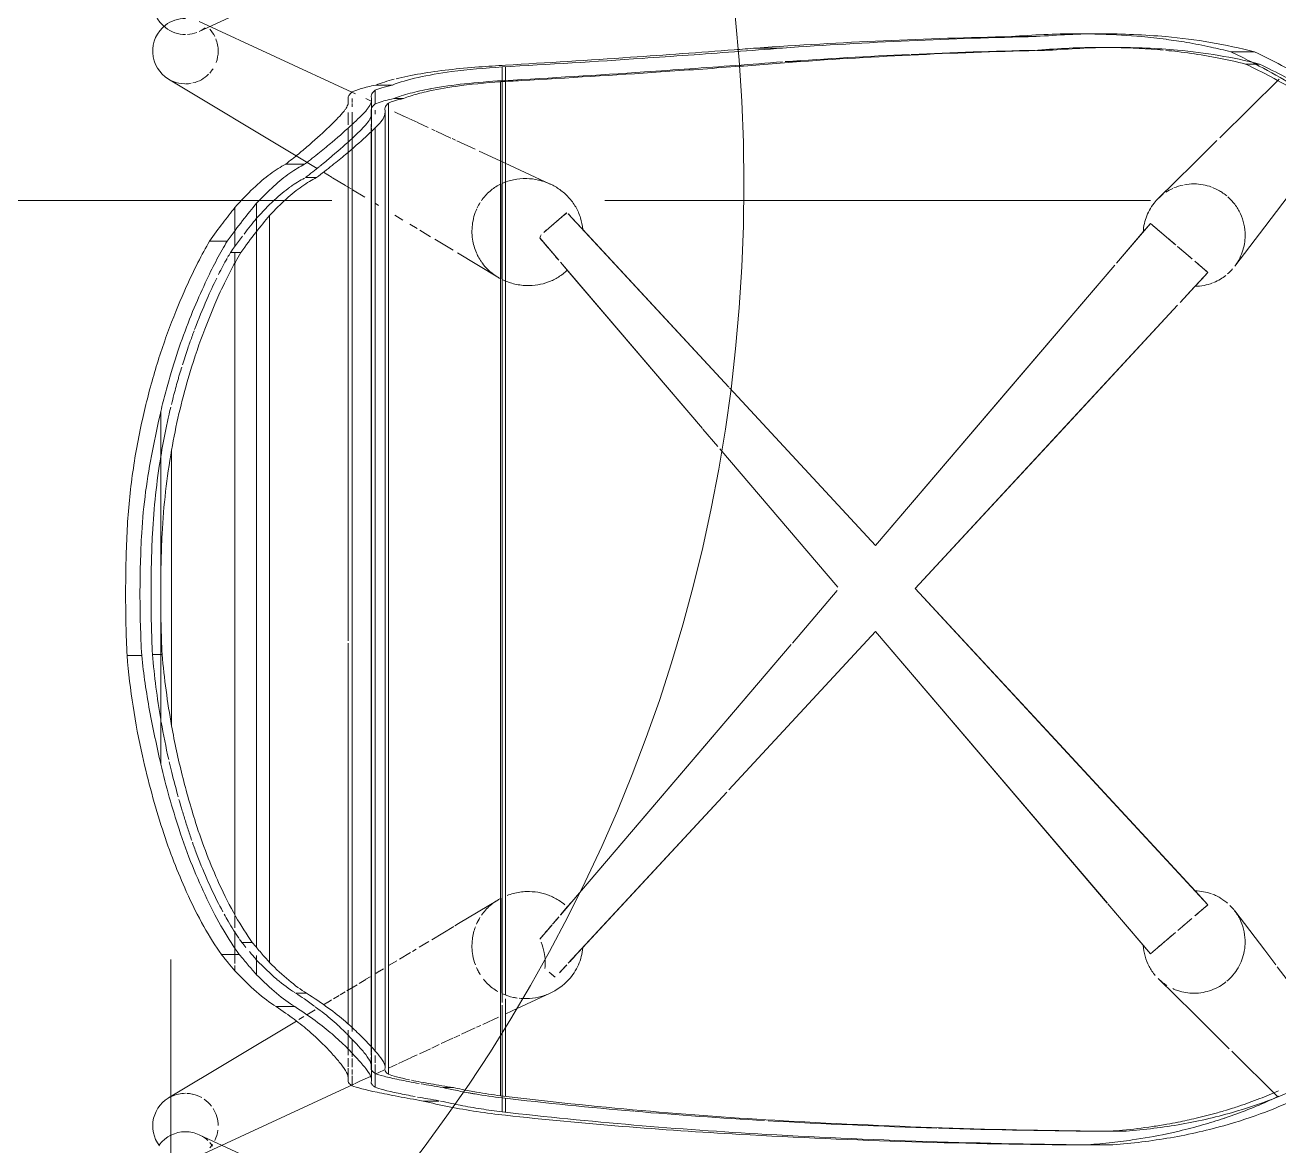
# Model space of a CAD drawing. Header units: millimetres. Extents: x 81566 to 292854, y -8553 to 29000.
# Drawn here: x 105756.5 to 106216.1, y 17035.5 to 17446.3 of the extents above; entities that cross this region are included whole.
import ezdxf

# ---------------------------------------------------------------- set-up
doc = ezdxf.new("R2010")
doc.units = ezdxf.units.MM
doc.linetypes.add('ADSK_Штрих_ш2 п1', pattern=[300, 200, -100])
doc.linetypes.add('Осевая', pattern=[3175, 635, -476.25, 1587.5, -476.25])
doc.layers.add('A-DETL-1', color=7, linetype='ADSK_Штрих_ш2 п1', lineweight=9)
doc.layers.add('Оси-2', color=7, linetype='Осевая', lineweight=9)
doc.layers.add('I-FURN-1', color=9, linetype='Continuous', lineweight=9, true_color=0x808080)

# ---------------------------------------------------------------- blocks, each defined once
blk = doc.blocks.new('Chair_IconsOfDenmark_NamNam_WoodChair - 1_187-V134-План расстановки мебели и оборудования 2 этажа в осях 23-33')
at = {"layer": 'I-FURN-1'}
blk.add_line((31.75, 192.92), (5.47, 249.64), dxfattribs=at)
for start, end in [(31.0253, 142.3186), (142.3186, 180), (183.3388, 200.1983), (208.8184, 216.9169)]:
    blk.add_arc((16.35, 254.69), 12, start, end, dxfattribs=at)
blk = doc.blocks.new('Chair_IconsOfDenmark_NamNam_WoodChair - 1_187-V135-План расстановки мебели и оборудования 2 этажа в осях 23-33')
at = {"layer": 'I-FURN-1'}
for p, q in [((188.81, 270.72), (188.81, 276.1)), ((189.26, 266.79), (189.26, 263.25)), ((165.38, 263.74), (149.05, 263.74)), ((261.79, 263.74), (165.38, 263.74)), ((261.79, 263.74), (165.38, 263.74)), ((278.31, 263.74), (261.79, 263.74)), ((26.64, 260.87), (54.83, 214)), ((264.14, 259.78), (163.1, 259.78)), ((371.99, 214.14), (400.09, 260.87)), ((31.75, 192.92), (5.47, 249.64)), ((421.27, 249.64), (395.33, 193.66)), ((340.75, 239.38), (340.75, 245.82)), ((79.27, 234.97), (79.27, 241.51)), ((75.16, 236.61), (73.3, 236.61)), ((87.82, 236.61), (75.9, 236.61)), ((93.38, 236.61), (89.01, 236.61)), ((336.59, 236.61), (93.87, 236.61)), ((336.59, 238.17), (336.59, 234.38)), ((353.01, 236.61), (338.72, 236.61)), ((83.69, 234.02), (83.69, 230.18)), ((77.21, 228.61), (71.82, 228.61)), ((78.88, 228.61), (77.21, 228.61)), ((78.88, 228.61), (77.21, 228.61)), ((349.14, 228.61), (81.81, 228.61)), ((349.14, 228.61), (81.81, 228.61)), ((354.59, 228.61), (349.14, 228.61)), ((60.16, 214.64), (60.16, 221.48)), ((350.06, 223.91), (76.35, 223.91)), ((368.9, 211.03), (368.9, 217.96)), ((55.38, 213.09), (56.48, 211.26)), ((65.06, 214.31), (65.06, 210.29)), ((367.37, 206.47), (371.99, 214.14)), ((57.11, 210.2), (58.94, 207.17)), ((363.99, 206.68), (363.99, 210.74)), ((60.8, 204.07), (61.76, 202.48)), ((61.78, 202.44), (62.57, 201.12)), ((364.05, 200.95), (365.97, 204.14)), ((62.96, 200.48), (64.25, 198.33)), ((64.47, 197.96), (65.53, 196.21)), ((361.1, 196.04), (363.98, 200.83)), ((32.96, 193.59), (31.12, 193.59)), ((35.34, 195.1), (32.83, 195.1)), ((34.78, 193.59), (32.96, 193.59)), ((37.05, 193.59), (35.22, 193.59)), ((37.58, 195.1), (35.34, 195.1)), ((41.13, 193.59), (37.96, 193.59)), ((41.21, 195.1), (38.1, 195.1)), ((48.1, 193.59), (41.72, 193.59)), ((50.14, 195.1), (42.28, 195.1)), ((51.56, 195.1), (50.14, 195.1)), ((52.37, 193.59), (51.02, 193.59)), ((378.4, 193.59), (52.45, 193.59)), ((193.38, 195.1), (53.8, 195.1)), ((65.91, 195.58), (68.17, 191.81)), ((377.09, 195.1), (194.16, 195.1)), ((356.8, 188.9), (359.56, 193.48)), ((359.84, 193.94), (360.99, 195.86)), ((382.16, 195.1), (377.09, 195.1)), ((388.01, 193.59), (378.4, 193.59)), ((387.89, 195.1), (383.31, 195.1)), ((391.21, 193.59), (389.93, 193.59)), ((393.12, 195.1), (390.75, 195.1)), ((392.97, 193.59), (391.58, 193.59)), ((395.33, 193.66), (394.72, 192.36)), ((32.76, 190.73), (31.86, 192.68)), ((34.57, 186.84), (32.76, 190.73)), ((68.65, 191.02), (70.09, 188.62)), ((70.14, 188.54), (71.08, 186.98)), ((393, 188.63), (392.08, 186.65)), ((37.4, 185.19), (30.6, 185.19)), ((33.1, 186.5), (43.37, 186.5)), ((36.81, 182), (35.34, 185.16)), ((35.63, 185.19), (37.4, 185.19)), ((39.68, 186.6), (37.29, 186.6)), ((37.4, 185.19), (38.9, 185.19)), ((38.9, 185.19), (37.4, 185.19)), ((39.57, 185.19), (42.24, 185.19)), ((42.24, 185.19), (39.57, 185.19)), ((41.58, 186.6), (39.68, 186.6)), ((383.55, 186.6), (42.36, 186.6)), ((43.5, 186.5), (382.24, 186.5)), ((43.86, 185.19), (382.27, 185.19)), ((382.27, 185.19), (43.86, 185.19)), ((72.32, 184.91), (73.09, 183.64)), ((353.81, 183.92), (354.58, 185.19)), ((382.6, 186.5), (392.79, 186.5)), ((386.52, 186.6), (384.89, 186.6)), ((388.82, 186.6), (386.52, 186.6)), ((387.24, 185.19), (388.67, 185.19)), ((388.67, 185.19), (387.24, 185.19)), ((396.02, 185.19), (390.99, 185.19)), ((397.95, 178.82), (397.95, 184.92)), ((391.35, 180.26), (35.32, 180.26)), ((39.08, 177.09), (37.62, 180.24)), ((37.77, 181.5), (388.18, 181.5)), ((73.12, 183.59), (74.03, 182.07)), ((75.27, 180.01), (76.96, 177.2)), ((41.5, 171.87), (39.31, 176.59)), ((77.57, 176.2), (79.98, 172.19)), ((348.46, 175.01), (350.23, 177.97)), ((386.53, 174.67), (385.77, 173.03)), ((388.11, 178.08), (386.57, 174.76)), ((393.02, 178.32), (393.02, 174.72)), ((42.47, 169.77), (41.55, 171.75)), ((80.39, 171.51), (81.23, 170.11)), ((345.33, 169.82), (346.9, 172.43)), ((385.65, 172.76), (384.17, 169.57)), ((25.53, 161.79), (25.53, 167.51)), ((44.71, 164.94), (42.88, 168.88)), ((81.87, 169.04), (84.03, 165.45)), ((342.35, 164.86), (344.75, 168.85)), ((384.07, 169.37), (382.4, 165.76)), ((46.21, 161.7), (44.96, 164.4)), ((48.51, 156.74), (46.56, 160.95)), ((84.66, 164.4), (89.54, 156.28)), ((337.37, 156.58), (341.41, 163.3)), ((381.02, 162.77), (378.52, 157.38)), ((381.77, 164.4), (381.18, 163.12)), ((30.44, 160.25), (30.44, 156.41)), ((49.7, 154.18), (48.68, 156.37)), ((378.31, 156.92), (377.72, 155.66)), ((52.33, 148.49), (49.99, 153.55)), ((89.76, 155.92), (90.56, 154.59)), ((90.56, 154.59), (99.21, 140.2)), ((327.52, 140.2), (336.42, 155)), ((377.51, 155.21), (374.38, 148.46)), ((53.26, 146.49), (52.57, 147.98)), ((56.3, 139.92), (53.61, 145.73)), ((373.72, 147.02), (370.14, 139.3)), ((27.39, 138.6), (21.57, 138.6)), ((51.9, 138.6), (27.39, 138.6)), ((51.9, 138.6), (27.39, 138.6)), ((50.66, 139.28), (27.46, 139.28)), ((399.13, 139.28), (50.66, 139.28)), ((60.68, 138.6), (51.9, 138.6)), ((60.68, 138.6), (51.9, 138.6)), ((399.17, 138.6), (61.62, 138.6)), ((399.17, 138.6), (61.62, 138.6)), ((65.06, 139.11), (99.83, 139.11)), ((326.9, 139.11), (361.67, 139.11)), ((370.01, 139.01), (369.31, 137.49)), ((404.56, 138.6), (399.17, 138.6)), ((399.54, 138.6), (399.58, 137.79)), ((26.55, 137.42), (21.45, 137.42)), ((54.06, 137.42), (27.27, 137.42)), ((62.96, 137.42), (54.06, 137.42)), ((58.61, 134.94), (57.42, 137.52)), ((65.08, 120.97), (58.61, 134.94)), ((362.23, 137.42), (64.5, 137.42)), ((369.31, 137.49), (361.65, 120.97)), ((399.24, 137.42), (362.23, 137.42)), ((404.63, 137.42), (399.24, 137.42)), ((84.8, 124.86), (90.13, 120.31)), ((333.75, 117.88), (341.94, 124.86)), ((70.9, 119.13), (72.78, 121.34)), ((90.31, 120.16), (92.98, 117.88)), ((343.94, 123.33), (351.06, 114.98)), ((75.41, 114.95), (72.57, 117.58)), ((93.69, 117.28), (98.56, 113.12)), ((271.99, 65.2), (333.04, 117.28)), ((138.74, 56.32), (76.04, 114.37)), ((96.65, 114.75), (98.56, 113.13)), ((98.56, 113.12), (192.9, 32.66)), ((271.99, 65.2), (330.08, 114.75)), ((350.69, 114.37), (287.14, 55.53)), ((138.73, 56.32), (81.75, 109.08)), ((344.98, 109.08), (287.14, 55.53)), ((265.42, 59.6), (271.83, 65.07)), ((265.43, 59.61), (271.83, 65.07)), ((197.64, 1.78), (139.59, 55.53)), ((197.64, 1.78), (139.59, 55.53)), ((213.87, 15.63), (264.55, 58.86)), ((213.87, 15.63), (264.56, 58.86)), ((286.94, 55.34), (229.1, 1.78)), ((286.94, 55.34), (229.1, 1.78)), ((411.49, 35.83), (411.49, 45.54)), ((193.36, 32.26), (212.68, 15.79)), ((193.38, 32.24), (212.68, 15.79)), ((406.53, 34.89), (406.53, 29.21)), ((98.01, -83.19), (197.64, 1.78)), ((229.1, 1.78), (331.96, -85.96)), ((213.37, -12.78), (97.48, -120.08)), ((317.23, -108.95), (213.37, -12.78)), ((415.68, -57.14), (415.68, -48.01)), ((410.69, -57.74), (410.69, -63.09)), ((416.72, -81.07), (416.72, -72.07)), ((9.43, -83.83), (9.43, -74.85)), ((411.72, -86.33), (411.72, -81.07)), ((14.43, -83.49), (14.43, -88.75)), ((79.49, -98.99), (97.83, -83.35)), ((82.6, -96.34), (97.84, -83.34)), ((332.63, -86.53), (344.14, -96.34)), ((332.64, -86.53), (347.24, -98.99)), ((82.6, -96.34), (79.49, -98.99)), ((344.14, -96.34), (347.24, -98.99)), ((84.6, -104.98), (79.49, -98.99)), ((347.24, -98.99), (339.38, -108.2)), ((57.68, -114.71), (70.38, -101.85)), ((87.35, -108.2), (84.72, -105.12)), ((356.35, -101.85), (369.06, -114.72)), ((92.44, -114.16), (88.08, -109.06)), ((323.81, -115.04), (318.21, -109.85)), ((324.16, -115.36), (318.21, -109.85)), ((338.75, -108.94), (335.48, -112.77)), ((44.66, -127.88), (57.68, -114.71)), ((335.45, -112.81), (334.29, -114.16)), ((369.06, -114.72), (377.59, -123.35)), ((97.48, -120.08), (93.38, -115.27)), ((96.97, -119.48), (97.23, -119.79)), ((97.48, -120.08), (100.03, -117.72)), ((100.03, -117.72), (102.58, -115.36)), ((329.25, -120.08), (324.16, -115.36)), ((333.35, -115.27), (329.25, -120.08)), ((329.76, -119.48), (329.25, -120.08)), ((97.23, -119.79), (97.48, -120.08)), ((378.63, -124.4), (400.15, -146.18)), ((410.11, -137.17), (410.11, -128.47)), ((27.16, -145.6), (43.76, -128.8)), ((80.77, -140.87), (95.23, -129.88)), ((345.97, -140.87), (331.5, -129.88)), ((405.64, -133.81), (405.64, -138.92)), ((75.48, -144.89), (80.77, -140.87)), ((366.85, -156.75), (345.97, -140.87)), ((49.25, -164.83), (74.76, -145.44))]:
    blk.add_line(p, q, dxfattribs=at)
at = {"layer": 'I-FURN-1', "flags": 128}
for points in [[(98.56, 113.13), (154.9, 65.07), (192.88, 32.68)], [(98.02, -83.18), (140.17, -47.23), (197.64, 1.78)], [(229.1, 1.78), (286.56, -47.23), (331.95, -85.95)], [(213.37, -12.78), (158.02, -64.03), (102.58, -115.36)], [(317.23, -108.95), (268.71, -64.03), (213.37, -12.78)], [(329.25, -120.08), (326.7, -117.72), (324.16, -115.36)]]:
    blk.add_lwpolyline(points, dxfattribs=at)
at = {"layer": 'I-FURN-1'}
for centre, radius, start, end in [((16.35, 254.69), 12, 25.0917, 127.3539), ((410.38, 254.69), 12, 37.6814, 148.9747), ((410.38, 254.69), 12, 0, 37.6814), ((16.35, 254.69), 12, 0, 25.0917), ((410.38, 254.69), 12, 157.4126, 179.0711), ((16.35, 254.69), 12, 347.8882, 357.8557), ((410.38, 254.69), 12, 180, 190.2406), ((16.35, 254.69), 12, 330.2063, 347.3289), ((410.38, 254.69), 12, 193.2652, 225), ((16.35, 254.69), 12, 228.0907, 235.718), ((16.35, 254.69), 12, 244.0927, 262.9377), ((16.35, 254.69), 12, 270.6963, 302.3007), ((16.35, 254.69), 12, 307.2529, 325.2136), ((410.38, 254.69), 12, 227.7598, 237.3895), ((410.38, 254.69), 12, 270, 292.2819), ((410.38, 254.69), 12, 296.2635, 311.9093), ((410.38, 254.69), 12, 249.8446, 269.42), ((76.28, 141.71), 18.88, 281.2945, 293.1587), ((350.45, 141.71), 18.88, 243.181, 247.0118), ((76.28, 141.71), 18.88, 263.5474, 281.2945)]:
    blk.add_arc(centre, radius, start, end, dxfattribs=at)
for points in [[(170.21, 273.9), (176.33, 274.85), (182.53, 275.59), (188.81, 276.1)], [(188.81, 276.1), (196.32, 276.44), (211.32, 276.79), (226.32, 276.44), (233.81, 276.1)], [(233.81, 276.1), (240.92, 275.77), (254.94, 274.46), (268.57, 271.96), (275.29, 270.48)], [(152.06, 270.48), (158.03, 271.8), (164.08, 272.96), (170.21, 273.9)], [(233.81, 270.72), (226.32, 271.14), (211.32, 271.57), (196.32, 271.14), (188.81, 270.72)], [(125.2, 263.16), (129.49, 264.53), (138.25, 267.16), (147.4, 269.44), (152.06, 270.48)], [(188.81, 270.72), (181.99, 270.04), (168.54, 268.05), (155.48, 265.17), (149.05, 263.74)], [(165.38, 263.74), (169.3, 264.38), (177.21, 265.57), (185.23, 266.45), (189.26, 266.79)], [(189.26, 266.79), (196.63, 267.14), (211.37, 267.5), (226.11, 267.13), (233.49, 266.78)], [(233.49, 266.78), (238.27, 266.56), (247.78, 265.78), (257.14, 264.47), (261.79, 263.74)], [(278.31, 263.74), (273.54, 264.81), (263.88, 266.93), (248.96, 269.45), (238.89, 270.43), (233.81, 270.72)], [(275.29, 270.48), (278.25, 269.82), (284.08, 268.42), (289.76, 266.85), (292.56, 266.03)], [(102.38, 254.4), (105.82, 255.93), (113.08, 258.98), (121.04, 261.83), (125.2, 263.16)], [(149.05, 263.74), (144.92, 262.77), (136.82, 260.67), (129.02, 258.29), (125.2, 257.04)], [(150.77, 260.84), (155.22, 261.85), (159.76, 262.76), (164.37, 263.57)], [(189.26, 263.25), (184.83, 262.88), (176.04, 261.9), (167.39, 260.52), (163.1, 259.78)], [(233.49, 263.25), (226.11, 263.59), (211.37, 263.95), (196.63, 263.6), (189.26, 263.25)], [(264.14, 259.78), (259.11, 260.63), (248.98, 262.13), (238.68, 263), (233.49, 263.25)], [(261.79, 263.74), (265.15, 263.19), (268.46, 262.57), (271.73, 261.89)], [(292.56, 259.95), (290.24, 260.63), (285.54, 261.96), (280.74, 263.17), (278.31, 263.74)], [(292.56, 266.03), (298.36, 264.33), (309.4, 260.59), (319.28, 256.47), (323.94, 254.4)], [(163.1, 259.78), (156.88, 258.67), (144.76, 256.03), (133.25, 252.73), (127.65, 250.96)], [(290.35, 253.71), (286.15, 254.92), (277.57, 257.16), (268.67, 258.99), (264.14, 259.78)], [(280.89, 259.82), (282.09, 259.52), (283.28, 259.22), (284.47, 258.91)], [(284.47, 258.91), (286.45, 258.39), (288.41, 257.85), (290.35, 257.3)], [(326.66, 246.84), (323.36, 248.4), (316.43, 251.51), (304.97, 256), (296.8, 258.69), (292.56, 259.95)], [(79.27, 241.51), (82.28, 243.64), (89.14, 247.99), (97.68, 252.3), (102.38, 254.4)], [(125.2, 257.04), (120.48, 255.51), (111.5, 252.21), (103.46, 248.64), (99.67, 246.84)], [(121.02, 252.37), (121.75, 252.63), (122.5, 252.88), (123.25, 253.14)], [(123.25, 253.14), (124.69, 253.63), (126.16, 254.11), (127.65, 254.57)], [(127.65, 254.57), (129.06, 255.01), (130.47, 255.44), (131.89, 255.87)], [(131.89, 255.87), (133.28, 256.28), (134.69, 256.69), (136.1, 257.09)], [(290.35, 257.3), (290.9, 257.14), (291.45, 256.98), (292, 256.82)], [(306.54, 248.36), (301.43, 250.27), (296.03, 252.07), (290.35, 253.71)], [(292, 256.82), (292.85, 256.57), (293.7, 256.32), (294.53, 256.06)], [(295.33, 255.81), (297.39, 255.17), (299.41, 254.51), (301.39, 253.83)], [(301.39, 253.83), (302.82, 253.34), (304.22, 252.85), (305.6, 252.34)], [(323.94, 254.4), (327.08, 253), (333.02, 250.15), (338.29, 247.26), (340.75, 245.82)], [(127.65, 250.96), (123.57, 249.67), (115.76, 246.91), (108.66, 243.92), (105.29, 242.4)], [(119.19, 251.71), (119.59, 251.86), (120, 252.01), (120.41, 252.15)], [(305.6, 252.34), (306.34, 252.07), (307.07, 251.8), (307.79, 251.53)], [(321.02, 242.4), (316.48, 244.43), (311.66, 246.45), (306.54, 248.36)], [(308.31, 251.34), (312.16, 249.88), (315.84, 248.37), (319.37, 246.84)], [(99.67, 246.84), (95.58, 244.9), (88.09, 240.93), (81.98, 236.94), (79.27, 234.97)], [(94.93, 240.99), (97.56, 242.43), (100.4, 243.86), (103.42, 245.26)], [(103.42, 245.26), (104.57, 245.79), (105.75, 246.32), (106.95, 246.84)], [(319.37, 246.84), (322.08, 245.67), (324.66, 244.47), (327.12, 243.25)], [(340.75, 239.38), (338.65, 240.63), (334.2, 243.14), (329.26, 245.62), (326.66, 246.84)], [(340.75, 245.82), (343.08, 244.18), (347.45, 240.98), (351.25, 238.02), (353.01, 236.61)], [(73.3, 236.61), (74.22, 237.38), (76.13, 238.98), (78.19, 240.66), (79.27, 241.51)], [(105.29, 242.4), (100.92, 240.42), (92.95, 236.35), (86.52, 232.22), (83.69, 230.18)], [(85.19, 235.07), (87.12, 236.39), (89.21, 237.71), (91.46, 239.03)], [(91.46, 239.03), (92.29, 239.52), (93.14, 240.01), (94.02, 240.49)], [(336.59, 234.38), (334.3, 235.73), (329.41, 238.44), (323.92, 241.1), (321.02, 242.4)], [(328.52, 242.56), (330.58, 241.52), (332.54, 240.47), (334.41, 239.42)], [(334.67, 239.28), (335.32, 238.91), (335.96, 238.54), (336.59, 238.17)], [(354.59, 228.61), (352.65, 230.25), (348.42, 233.7), (343.43, 237.44), (340.75, 239.38)], [(60.16, 221.48), (61.59, 223.75), (65.21, 228.56), (70.35, 233.85), (73.3, 236.61)], [(79.27, 234.97), (77.9, 233.85), (75.28, 231.66), (72.93, 229.61), (71.82, 228.61)], [(83.69, 234.02), (84.12, 234.33), (84.55, 234.63), (85, 234.94)], [(336.59, 238.17), (337.96, 237.2), (339.27, 236.25), (340.54, 235.31)], [(350.06, 223.91), (348.18, 225.51), (344.05, 228.87), (339.2, 232.5), (336.59, 234.38)], [(340.54, 235.31), (341.24, 234.79), (341.92, 234.28), (342.58, 233.78)], [(353.01, 236.61), (355.65, 234.29), (360.33, 229.8), (365.59, 223.52), (367.99, 219.75), (368.9, 217.96)], [(77.21, 228.61), (78.19, 229.46), (79.22, 230.34), (80.3, 231.25)], [(83.69, 230.18), (82.33, 229.07), (81.05, 228), (79.83, 226.95)], [(81.82, 232.51), (82.43, 233), (83.05, 233.51), (83.69, 234.02)], [(343.33, 233.21), (345.42, 231.62), (347.36, 230.08), (349.14, 228.61)], [(71.82, 228.61), (69.24, 226.09), (64.72, 221.22), (61.47, 216.76), (60.16, 214.64)], [(70.19, 221.23), (72.2, 223.6), (74.54, 226.06), (77.21, 228.61)], [(79.83, 226.95), (78.6, 225.9), (77.44, 224.89), (76.35, 223.91)], [(349.14, 228.61), (351.56, 226.44), (353.71, 224.33), (355.6, 222.29)], [(368.9, 211.03), (368.05, 212.74), (365.85, 216.34), (361.11, 222.24), (356.93, 226.45), (354.59, 228.61)], [(51.05, 209.28), (52.49, 210.94), (55.45, 214.64), (58.56, 219.08), (60.16, 221.48)], [(76.35, 223.91), (73.86, 221.46), (69.48, 216.73), (66.33, 212.37), (65.06, 210.29)], [(65.27, 214.65), (66.58, 216.71), (68.19, 218.88), (70.11, 221.14)], [(363.99, 206.68), (363.16, 208.36), (361.02, 211.9), (356.41, 217.69), (352.34, 221.79), (350.06, 223.91)], [(355.68, 222.2), (357.54, 220.19), (359.13, 218.25), (360.49, 216.38)], [(360.62, 216.21), (361.91, 214.42), (362.98, 212.71), (363.82, 211.08)], [(368.9, 217.96), (370.21, 216.31), (372.72, 213.21), (374.99, 210.52), (376.08, 209.28)], [(60.16, 214.64), (58.39, 211.91), (54.94, 206.89), (51.68, 202.78), (50.1, 200.94)], [(62.93, 211.12), (63.63, 212.15), (64.34, 213.21), (65.06, 214.31)], [(45.24, 203.16), (46.17, 204.05), (48.08, 205.97), (50.05, 208.14), (51.05, 209.28)], [(65.06, 210.29), (63.22, 207.44), (59.65, 202.21), (56.28, 197.93), (54.64, 196.04)], [(55.2, 200.94), (56.75, 202.74), (58.35, 204.75), (59.99, 206.98)], [(60.13, 207.17), (61.05, 208.42), (61.98, 209.73), (62.93, 211.12)], [(363.99, 210.74), (365.44, 208.88), (366.82, 207.14), (368.13, 205.52)], [(377.02, 200.94), (375.82, 202.36), (373.26, 205.46), (370.4, 209.09), (368.9, 211.03)], [(376.08, 209.28), (378.5, 206.49), (382.87, 201.65), (386.27, 198.35), (387.72, 197.09)], [(38.29, 197.09), (39.26, 197.83), (41.39, 199.59), (43.89, 201.88), (45.24, 203.16)], [(368.48, 200.93), (367.06, 202.7), (365.57, 204.62), (363.99, 206.68)], [(368.17, 205.47), (368.36, 205.23), (368.55, 205), (368.73, 204.77)], [(368.73, 204.77), (369.85, 203.4), (370.92, 202.13), (371.93, 200.94)], [(50.1, 200.94), (49.26, 199.98), (47.62, 198.15), (46.02, 196.49), (45.24, 195.71)], [(50.29, 195.67), (51.06, 196.44), (51.84, 197.24), (52.64, 198.09)], [(52.67, 198.12), (53.5, 199.02), (54.34, 199.96), (55.2, 200.94)], [(372.48, 196.04), (371.23, 197.52), (369.89, 199.15), (368.48, 200.93)], [(371.93, 200.94), (374.33, 198.12), (378.64, 193.23), (381.97, 189.89), (383.38, 188.62)], [(388.42, 188.62), (387.01, 189.89), (383.71, 193.23), (379.42, 198.12), (377.02, 200.94)], [(31.12, 193.59), (31.28, 193.84), (31.59, 194.28), (31.88, 194.6), (32.01, 194.73)], [(32.83, 195.1), (32.91, 195.1), (32.98, 195.09), (33.06, 195.07)], [(33.06, 195.07), (33.72, 194.92), (35.26, 195.1), (37.21, 196.26), (38.29, 197.09)], [(45.24, 195.71), (43.71, 194.19), (40.89, 191.49), (38.55, 189.46), (37.5, 188.62)], [(46.1, 191.67), (46.59, 192.12), (47.1, 192.59), (47.62, 193.09)], [(47.62, 193.09), (48.42, 193.84), (49.26, 194.66), (50.14, 195.53)], [(54.64, 196.04), (53.87, 195.15), (52.35, 193.45), (50.87, 191.9), (50.14, 191.16)], [(383.78, 183.64), (382.4, 184.92), (379.13, 188.28), (374.86, 193.2), (372.48, 196.04)], [(387.72, 197.09), (388.02, 196.83), (388.61, 196.36), (389.15, 195.99), (389.42, 195.82)], [(389.42, 195.82), (390, 195.47), (391.15, 194.98), (392.28, 194.96), (392.84, 195.07)], [(392.84, 195.07), (392.93, 195.09), (393.03, 195.1), (393.12, 195.1)], [(395.4, 193.59), (395.79, 192.85), (396.6, 190.64), (397.48, 187.03), (397.95, 184.92)], [(37.5, 188.62), (36.45, 187.78), (34.56, 186.6), (33.1, 186.41), (32.47, 186.57)], [(50.14, 191.16), (48.54, 189.54), (45.6, 186.66), (43.18, 184.52), (42.09, 183.64)], [(42.55, 188.62), (43.59, 189.44), (44.74, 190.43), (46, 191.59)], [(383.38, 188.62), (383.57, 188.46), (383.75, 188.3), (383.93, 188.15)], [(389.42, 187.8), (389.26, 187.92), (388.93, 188.17), (388.6, 188.47), (388.42, 188.62)], [(32.01, 186.56), (31.81, 186.49), (31.38, 186.19), (30.87, 185.58), (30.6, 185.19)], [(32.47, 186.57), (32.39, 186.59), (32.24, 186.61), (32.09, 186.58), (32.01, 186.56)], [(33.35, 176.38), (33.8, 178.54), (34.64, 182.24), (35.32, 184.48), (35.63, 185.19)], [(35.63, 185.19), (35.89, 185.57), (36.13, 185.87), (36.36, 186.09)], [(36.36, 186.09), (36.59, 186.32), (36.8, 186.47), (37, 186.54)], [(37, 186.54), (37.08, 186.57), (37.16, 186.59), (37.24, 186.6)], [(37.24, 186.6), (37.33, 186.6), (37.41, 186.59), (37.49, 186.57)], [(37.49, 186.57), (37.69, 186.52), (37.9, 186.5), (38.12, 186.5)], [(383.93, 188.15), (384.11, 188.01), (384.28, 187.87), (384.45, 187.74)], [(384.45, 187.74), (385.15, 187.23), (385.83, 186.87), (386.52, 186.68)], [(386.52, 186.68), (386.93, 186.56), (387.34, 186.5), (387.75, 186.5)], [(387.75, 186.5), (388.02, 186.5), (388.28, 186.52), (388.55, 186.57)], [(388.55, 186.57), (388.64, 186.59), (388.73, 186.6), (388.82, 186.6)], [(388.82, 186.6), (389.11, 186.6), (389.41, 186.51), (389.72, 186.33)], [(393.59, 186.57), (392.9, 186.44), (391.53, 186.52), (390.12, 187.26), (389.42, 187.8)], [(389.72, 186.33), (390.13, 186.1), (390.55, 185.72), (390.99, 185.19)], [(390.99, 185.19), (391.29, 184.59), (391.62, 183.7), (391.96, 182.54)], [(393.86, 186.6), (393.77, 186.6), (393.68, 186.59), (393.59, 186.57)], [(394.76, 186.33), (394.45, 186.51), (394.15, 186.6), (393.86, 186.6)], [(396.02, 185.19), (395.59, 185.72), (395.17, 186.1), (394.76, 186.33)], [(397.95, 178.82), (397.6, 180.34), (396.93, 182.95), (396.32, 184.62), (396.02, 185.19)], [(397.95, 184.92), (398.7, 182.94), (399.4, 180.69), (400.05, 178.19)], [(35.32, 180.26), (34.76, 178.98), (34.08, 176.31), (33.3, 172.56)], [(36.23, 181.27), (35.95, 181.05), (35.65, 180.71), (35.32, 180.26)], [(36.98, 181.6), (36.75, 181.6), (36.5, 181.49), (36.23, 181.27)], [(37, 181.6), (36.99, 181.6), (36.98, 181.6), (36.98, 181.6)], [(37.08, 181.59), (37.05, 181.59), (37.02, 181.6), (37, 181.6)], [(37.16, 181.57), (37.14, 181.58), (37.11, 181.59), (37.08, 181.59)], [(42.09, 183.64), (41.06, 182.79), (39.2, 181.6), (37.77, 181.41), (37.16, 181.57)], [(384.45, 183.06), (384.34, 183.15), (384.12, 183.33), (383.9, 183.53), (383.78, 183.64)], [(388.99, 181.57), (388.72, 181.52), (388.45, 181.5), (388.18, 181.5)], [(389.02, 181.58), (389.01, 181.58), (389, 181.58), (388.99, 181.57)], [(389.25, 181.6), (389.18, 181.6), (389.1, 181.59), (389.02, 181.58)], [(390.13, 181.35), (389.83, 181.51), (389.54, 181.6), (389.25, 181.6)], [(391.35, 180.26), (390.93, 180.76), (390.52, 181.13), (390.13, 181.35)], [(393.02, 174.72), (392.72, 176.03), (392.14, 178.29), (391.61, 179.75), (391.35, 180.26)], [(391.96, 182.54), (392.05, 182.21), (392.15, 181.86), (392.25, 181.49)], [(392.25, 181.49), (392.5, 180.56), (392.75, 179.5), (393.02, 178.32)], [(32.66, 172.91), (32.9, 174.14), (33.13, 175.3), (33.35, 176.38)], [(393.02, 178.32), (393.35, 177.47), (393.67, 176.55), (393.98, 175.58)], [(394.72, 169.51), (394.19, 171.46), (393.62, 173.22), (393.02, 174.72)], [(393.98, 175.58), (394.3, 174.57), (394.61, 173.5), (394.91, 172.37)], [(33.14, 171.81), (32.72, 169.74), (31.82, 165), (30.91, 159.36), (30.44, 156.41)], [(31.94, 169.03), (32.18, 170.38), (32.42, 171.68), (32.66, 172.91)], [(394.91, 172.37), (395.21, 171.24), (395.5, 170.04), (395.77, 168.8)], [(23.43, 158.02), (24.07, 161.32), (24.77, 164.5), (25.53, 167.51)], [(27, 169.63), (26.55, 167.19), (26.1, 164.55), (25.63, 161.76)], [(31.16, 164.55), (31.38, 165.85), (31.6, 167.11), (31.82, 168.32)], [(395.77, 168.8), (396.03, 167.61), (396.29, 166.37), (396.52, 165.1)], [(25.53, 161.18), (25.22, 159.88), (24.92, 158.54), (24.63, 157.18)], [(30.44, 160.25), (30.69, 161.72), (30.93, 163.16), (31.16, 164.55)], [(396.52, 165.1), (396.57, 164.88), (396.61, 164.66), (396.65, 164.44)], [(20.29, 137.42), (20.69, 140.9), (21.61, 147.89), (22.78, 154.72), (23.43, 158.02)], [(29.08, 153.87), (29.41, 155.57), (29.76, 157.24), (30.13, 158.87)], [(30.44, 156.41), (30.21, 155.39), (29.99, 154.36), (29.78, 153.32)], [(30.13, 158.87), (30.23, 159.34), (30.34, 159.79), (30.44, 160.25)], [(28.56, 151.12), (28.73, 152.04), (28.9, 152.96), (29.08, 153.87)], [(26.66, 138.6), (27.08, 141.9), (27.56, 145.22), (28.11, 148.49)], [(84.81, 149.54), (86.39, 149.36), (87.94, 148.98), (89.43, 148.42)], [(90.39, 148.02), (91.23, 147.66), (92.04, 147.23), (92.82, 146.74)], [(352.9, 147.75), (353.57, 147.42), (354.22, 147.07), (354.86, 146.67)], [(404.56, 147.17), (404.68, 145.55), (404.91, 142.29), (405.12, 139.04), (405.22, 137.42)], [(327.52, 140.22), (328.1, 141.18), (328.75, 142.08), (329.48, 142.92)], [(21.57, 138.6), (19.72, 122.58), (16.5, 90.43), (14.21, 58.09), (13.31, 41.87)], [(27.46, 139.28), (25.39, 122.1), (21.78, 87.61), (19.27, 52.88), (18.29, 35.47)], [(21.78, 90.35), (23.17, 106.48), (24.8, 122.57), (26.66, 138.6)], [(99.21, 140.22), (99.43, 139.86), (99.63, 139.49), (99.83, 139.11)], [(325.13, 134.51), (325.49, 135.91), (326, 137.28), (326.65, 138.61)], [(326.9, 139.11), (327.1, 139.49), (327.31, 139.86), (327.52, 140.22)], [(399.58, 131.68), (399.51, 132.94), (399.36, 135.48), (399.21, 138.01), (399.13, 139.28)], [(13.31, 51.62), (14.1, 65.99), (16.06, 94.68), (18.76, 123.2), (20.29, 137.42)], [(324.43, 129.63), (324.48, 131.3), (324.72, 132.93), (325.13, 134.51)], [(63.07, 129.63), (63.05, 130.56), (63.09, 131.48), (63.19, 132.39)], [(102.3, 129.63), (102.34, 128.25), (102.16, 125.55), (101.46, 122.91), (100.98, 121.63)], [(325.75, 121.63), (325.27, 122.91), (324.58, 125.55), (324.39, 128.25), (324.43, 129.63)], [(363.66, 129.63), (363.62, 128.17), (363.45, 126.74), (363.13, 125.34)], [(84.8, 124.86), (86.62, 123.31), (88.4, 121.79), (90.15, 120.3)], [(336.58, 120.3), (338.33, 121.79), (340.11, 123.31), (341.94, 124.86)], [(363.13, 125.34), (362.98, 124.64), (362.59, 123.26), (362.07, 121.92), (361.78, 121.26)], [(70.9, 119.13), (71.33, 119.64), (71.82, 120.21), (72.36, 120.85)], [(90.88, 119.68), (91.59, 119.06), (92.31, 118.46), (93.01, 117.85)], [(327.56, 117.98), (326.84, 119.13), (326.23, 120.36), (325.75, 121.63)], [(333.72, 117.85), (334.42, 118.46), (335.14, 119.06), (335.86, 119.68)], [(361.65, 120.98), (361.09, 119.76), (360.41, 118.59), (359.63, 117.5)], [(361.78, 121.26), (361.74, 121.16), (361.69, 121.07), (361.65, 120.98)], [(75.48, 114.89), (74.57, 115.73), (73.62, 116.61), (72.65, 117.51)], [(93.73, 117.24), (94.71, 116.4), (95.69, 115.57), (96.65, 114.75)], [(330.08, 114.75), (329.12, 115.76), (328.28, 116.83), (327.56, 117.98)], [(330.08, 114.75), (331.04, 115.57), (332.02, 116.4), (333, 117.24)], [(359.63, 117.5), (358.79, 116.32), (357.82, 115.23), (356.75, 114.25)], [(81.75, 109.08), (80.2, 110.52), (78.52, 112.07), (76.71, 113.75)], [(347.98, 111.86), (346.95, 110.9), (345.95, 109.97), (344.98, 109.08)], [(350.68, 114.36), (349.92, 113.65), (349.18, 112.97), (348.46, 112.3)], [(353.25, 111.67), (352, 110.94), (350.65, 110.34), (349.27, 109.91)], [(356.75, 114.25), (355.69, 113.27), (354.51, 112.41), (353.25, 111.67)], [(349.27, 109.91), (347.88, 109.47), (346.46, 109.2), (344.98, 109.08)], [(18.36, 42.46), (19.26, 58.36), (20.4, 74.22), (21.76, 90.04)], [(9.43, -74.85), (9.55, -53.7), (10.32, -11.45), (12.14, 30.63), (13.31, 51.62)], [(406.53, 29.21), (405.89, 37.18), (405.28, 45.15), (404.69, 53.1)], [(405.12, 53.13), (405.55, 47.39), (405.99, 41.65), (406.44, 35.91)], [(411.49, 35.83), (411.02, 41.72), (410.57, 47.61), (410.13, 53.49)], [(410.87, 53.53), (411.07, 50.87), (411.28, 48.2), (411.49, 45.54)], [(13.31, 41.87), (12.14, 21.01), (10.32, -20.82), (9.55, -62.81), (9.43, -83.83)], [(411.49, 45.54), (412.58, 30), (414.36, -1.13), (415.37, -32.37), (415.68, -48.01)], [(15.59, -20.73), (16.23, -0.06), (17.13, 20.58), (18.29, 41.17)], [(18.29, 35.47), (17.13, 14.85), (15.32, -26.5), (14.56, -67.98), (14.43, -88.75)], [(406.53, 34.89), (407.59, 19.72), (408.47, 4.52), (409.16, -10.7)], [(415.68, -57.14), (415.37, -41.59), (414.36, -10.55), (412.58, 20.39), (411.49, 35.83)], [(410.69, -63.09), (410.38, -47.65), (409.39, -16.83), (407.61, 13.89), (406.53, 29.21)], [(409.19, -11.35), (409.87, -26.44), (410.36, -41.55), (410.66, -56.69)], [(14.43, -83.49), (14.56, -62.73), (14.94, -42), (15.57, -21.31)], [(415.68, -48.01), (416.37, -55.97), (416.72, -63.94), (416.72, -71.9)], [(410.69, -57.74), (411.37, -65.4), (411.72, -73.05), (411.72, -80.71)], [(415.68, -104.67), (416.37, -96.75), (417.07, -80.9), (416.37, -65.06), (415.68, -57.14)], [(410.72, -108.91), (411.39, -101.26), (412.06, -85.98), (411.37, -70.71), (410.69, -63.09)], [(416.72, -71.9), (416.72, -74.9), (416.67, -77.9), (416.57, -80.9)], [(10.18, -83.81), (9.87, -80.83), (9.62, -77.85), (9.43, -74.85)], [(411.72, -80.71), (411.72, -82.47), (411.71, -84.23), (411.67, -85.98)], [(416.57, -80.92), (416.41, -85.88), (416.11, -90.84), (415.68, -95.8)], [(14.84, -88.75), (14.71, -87.23), (14.58, -85.71), (14.48, -84.19)], [(411.67, -85.99), (411.56, -91.9), (411.24, -97.8), (410.72, -103.71)], [(71.55, -100.77), (72.57, -99.9), (74.81, -98.38), (78.59, -96.86), (81.23, -96.42), (82.6, -96.34)], [(415.68, -95.8), (415.41, -98.78), (415.09, -101.75), (414.7, -104.7)], [(79.49, -98.99), (79.81, -99.36), (80.19, -99.8), (80.6, -100.29)], [(17.77, -109.07), (17.51, -107.73), (17.26, -106.39), (17.02, -105.05)], [(358.64, -104.67), (359.16, -105.46), (359.62, -106.29), (360.02, -107.15)], [(410.11, -137.17), (411.48, -131.83), (413.78, -121.08), (415.19, -110.17), (415.68, -104.67)], [(410.63, -104.68), (410.5, -106.1), (410.35, -107.52), (410.19, -108.93)], [(338.75, -108.94), (338.55, -109.18), (338.12, -109.68), (337.43, -110.48), (336.73, -111.31), (336.03, -112.13), (335.58, -112.65), (335.37, -112.91)], [(360.22, -107.61), (360.68, -108.69), (361.04, -109.83), (361.29, -110.97)], [(405.64, -138.92), (406.89, -133.98), (408.98, -124.04), (410.27, -113.97), (410.72, -108.91)], [(361.38, -111.46), (361.6, -112.61), (361.71, -113.78), (361.7, -114.98)], [(102.58, -115.36), (102.52, -117.49), (102.16, -119.5), (101.47, -121.4)], [(325.38, -121.71), (324.99, -120.71), (324.42, -118.67), (324.18, -116.48), (324.16, -115.36)], [(361.7, -114.98), (361.67, -117.23), (361.3, -119.34), (360.56, -121.34)], [(411.83, -121.19), (411.3, -123.62), (410.73, -126.05), (410.11, -128.47)], [(22.89, -129.06), (22.58, -128.1), (22.29, -127.15), (22, -126.19)], [(330.53, -129.08), (329.88, -128.52), (329.27, -127.91), (328.71, -127.26)], [(407.82, -124.1), (407.18, -127.35), (406.45, -130.58), (405.64, -133.81)], [(410.11, -128.47), (408.96, -130.92), (407.76, -133.35), (406.53, -135.76)], [(387.83, -175.13), (392.09, -169.13), (400.07, -156.81), (406.95, -143.83), (410.11, -137.17)], [(384.31, -175.1), (388.39, -169.37), (396.02, -157.61), (402.61, -145.25), (405.64, -138.92)], [(27.3, -145.94), (27.09, -145.51), (26.88, -145.08), (26.68, -144.65)]]:
    blk.add_open_spline(points, degree=3, dxfattribs=at)
for points, knots in [([(137.09, 257.37), (140.03, 258.19), (144.28, 259.31), (148.61, 260.34), (149.92, 260.64)], [0.2606458, 0.2606458, 0.2606458, 0.2606458, 0.5, 0.6031778, 0.6031778, 0.6031778, 0.6031778]), ([(271.73, 261.89), (273.28, 261.57), (276.01, 260.98), (278.71, 260.34), (279.88, 260.06)], [0.3391796, 0.3391796, 0.3391796, 0.3391796, 0.5, 0.6238323, 0.6238323, 0.6238323, 0.6238323]), ([(106.95, 246.84), (110.1, 248.21), (114.14, 249.86), (118.4, 251.43), (119.19, 251.71)], [0, 0, 0, 0, 0.5, 0.6115554, 0.6115554, 0.6115554, 0.6115554]), ([(25.53, 167.51), (26.11, 170.8), (27.22, 177), (29.28, 187.31), (30.48, 192.06), (31.12, 193.59)], [0, 0, 0, 0, 0.25, 0.5, 1, 1, 1, 1]), ([(32.01, 194.73), (32.18, 194.88), (32.45, 195.05), (32.73, 195.1), (32.83, 195.1)], [0, 0, 0, 0, 0.5, 0.7895212, 0.7895212, 0.7895212, 0.7895212]), ([(393.12, 195.1), (393.43, 195.1), (394.16, 194.88), (394.94, 194.15), (395.4, 193.59)], [0.1164263, 0.1164263, 0.1164263, 0.1164263, 0.5, 1, 1, 1, 1]), ([(38.12, 186.5), (38.6, 186.5), (39.89, 186.79), (41.49, 187.78), (42.55, 188.62)], [0.1581939, 0.1581939, 0.1581939, 0.1581939, 0.5, 1, 1, 1, 1]), ([(30.6, 185.19), (30, 183.79), (28.91, 179.54), (27.58, 172.76), (27.15, 170.48)], [0, 0, 0, 0, 0.5, 0.7227647, 0.7227647, 0.7227647, 0.7227647]), ([(388.18, 181.5), (387.71, 181.5), (386.47, 181.7), (385.22, 182.42), (384.45, 183.06)], [0.1805666, 0.1805666, 0.1805666, 0.1805666, 0.5, 1, 1, 1, 1]), ([(404.56, 138.6), (404.19, 144.85), (403.21, 156.01), (400.82, 169.86), (398.97, 176.25), (397.95, 178.82)], [0, 0, 0, 0, 0.4, 0.7, 1, 1, 1, 1]), ([(400.22, 177.52), (400.91, 174.76), (402.8, 165.66), (404.02, 154.66), (404.56, 147.17)], [0.25, 0.25, 0.25, 0.25, 0.5, 1, 1, 1, 1]), ([(399.13, 139.28), (398.75, 144.8), (397.79, 154.64), (396.02, 164.4), (394.99, 168.53), (394.72, 169.51)], [0, 0, 0, 0, 0.4, 0.7, 0.8, 0.8, 0.8, 0.8]), ([(396.65, 164.44), (397.33, 160.69), (398.52, 152.28), (399.26, 143.2), (399.54, 138.6)], [0.4166686, 0.4166686, 0.4166686, 0.4166686, 0.7, 1, 1, 1, 1]), ([(24.63, 157.18), (24.41, 156.12), (23.69, 152.59), (22.61, 146.38), (21.89, 141.18), (21.57, 138.6)], [0.1875387, 0.1875387, 0.1875387, 0.1875387, 0.3333333, 0.6666667, 1, 1, 1, 1]), ([(29.78, 153.32), (29.43, 151.58), (28.56, 146.96), (27.85, 142.19), (27.46, 139.28)], [0.1876976, 0.1876976, 0.1876976, 0.1876976, 0.5, 1, 1, 1, 1]), ([(28.11, 148.49), (28.17, 148.89), (28.32, 149.76), (28.48, 150.64), (28.56, 151.12)], [0.4460073, 0.4460073, 0.4460073, 0.4460073, 0.5, 0.565955, 0.565955, 0.565955, 0.565955]), ([(71.82, 146.63), (72.29, 146.93), (73.16, 147.43), (74.07, 147.86), (74.48, 148.04)], [-0.76097034, -0.76097034, -0.76097034, -0.76097034, -0.72222222, -0.69082846, -0.69082846, -0.69082846, -0.69082846]), ([(75.44, 148.43), (76.56, 148.85), (79.64, 149.68), (82.84, 149.78), (84.81, 149.54)], [-0.6666667, -0.6666667, -0.6666667, -0.6666667, -0.5833333, -0.4444444, -0.4444444, -0.4444444, -0.4444444]), ([(333.11, 146.21), (333.76, 146.66), (334.64, 147.2), (335.56, 147.66), (335.77, 147.76)], [-0.77777778, -0.77777778, -0.77777778, -0.77777778, -0.72222222, -0.70559197, -0.70559197, -0.70559197, -0.70559197]), ([(335.89, 147.81), (337.43, 148.54), (340.98, 149.67), (346.79, 149.84), (350.73, 148.74), (352.6, 147.88)], [-0.7026693, -0.7026693, -0.7026693, -0.7026693, -0.5833333, -0.4444444, -0.3002988, -0.3002988, -0.3002988, -0.3002988]), ([(65.65, 140.21), (66.44, 141.58), (67.85, 143.43), (69.59, 144.99), (70.19, 145.47)], [-0.971203, -0.971203, -0.971203, -0.971203, -0.8611111, -0.8074828, -0.8074828, -0.8074828, -0.8074828]), ([(93.63, 146.2), (94.94, 145.29), (96.8, 143.61), (98.28, 141.66), (98.77, 140.92)], [-0.2222222, -0.2222222, -0.2222222, -0.2222222, -0.1111111, -0.0487601, -0.0487601, -0.0487601, -0.0487601]), ([(329.57, 143.03), (329.83, 143.33), (330.77, 144.34), (331.94, 145.37), (332.86, 146.04), (332.99, 146.12)], [-0.8888889, -0.8888889, -0.8888889, -0.8888889, -0.8611111, -0.7916667, -0.7812537, -0.7812537, -0.7812537, -0.7812537]), ([(355.52, 146.23), (356.83, 145.33), (359.11, 143.28), (360.79, 140.8), (361.46, 139.51)], [-0.2222222, -0.2222222, -0.2222222, -0.2222222, -0.1111111, -0.0103568, -0.0103568, -0.0103568, -0.0103568]), ([(63.27, 133.07), (63.34, 133.54), (63.66, 135.4), (64.24, 137.21), (64.8, 138.53)], [-0.64812, -0.64812, -0.64812, -0.64812, -0.5, -0.0641248, -0.0641248, -0.0641248, -0.0641248]), ([(361.89, 138.61), (362.48, 137.27), (363.41, 134.34), (363.69, 131.28), (363.66, 129.63)], [-0.9451256, -0.9451256, -0.9451256, -0.9451256, -0.5, 0, 0, 0, 0]), ([(410.13, 53.49), (409.28, 64.77), (407.25, 93.19), (405.51, 121.53), (404.56, 138.6)], [0.1713998, 0.1713998, 0.1713998, 0.1713998, 0.5, 1, 1, 1, 1]), ([(100.85, 136.84), (101.15, 136.07), (101.9, 133.74), (102.25, 131.3), (102.3, 129.63)], [-0.7499896, -0.7499896, -0.7499896, -0.7499896, -0.5, 0, 0, 0, 0]), ([(399.58, 137.79), (400.53, 120.7), (402.27, 92.51), (404.28, 64.24), (405.12, 53.13)], [0, 0, 0, 0, 0.5, 0.8231321, 0.8231321, 0.8231321, 0.8231321]), ([(405.22, 137.42), (406.1, 122.16), (407.86, 94.23), (409.89, 66.22), (410.87, 53.53)], [0, 0, 0, 0, 0.5, 0.9131907, 0.9131907, 0.9131907, 0.9131907]), ([(81.75, 109.08), (79.53, 109.26), (75.29, 110.34), (69.12, 114.41), (65.28, 119.82), (63.45, 125.33), (63.11, 128.17), (63.07, 129.63)], [-1, -1, -1, -1, -0.785714, -0.571429, -0.285714, -0.142857, 0, 0, 0, 0]), ([(404.69, 53.1), (404.01, 62.25), (402.15, 88.49), (400.53, 114.66), (399.58, 131.68)], [0.2326118, 0.2326118, 0.2326118, 0.2326118, 0.5, 1, 1, 1, 1]), ([(100.98, 121.63), (100.5, 120.36), (99.46, 118.24), (98.06, 116.35), (97.41, 115.6)], [-0.5, -0.5, -0.5, -0.5, -0.25, -0.0688021, -0.0688021, -0.0688021, -0.0688021]), ([(344.02, 123.24), (344.33, 122.87), (344.89, 122.22), (345.41, 121.6), (345.65, 121.32)], [0.0822015, 0.0822015, 0.0822015, 0.0822015, 0.1666667, 0.2385399, 0.2385399, 0.2385399, 0.2385399]), ([(346.55, 120.27), (347.05, 119.68), (347.83, 118.76), (348.53, 117.95), (348.81, 117.62)], [0.3333333, 0.3333333, 0.3333333, 0.3333333, 0.5, 0.6189484, 0.6189484, 0.6189484, 0.6189484]), ([(349.14, 117.23), (349.53, 116.78), (350.21, 115.97), (350.81, 115.27), (351.07, 114.96)], [0.6666667, 0.6666667, 0.6666667, 0.6666667, 0.8333333, 0.9788083, 0.9788083, 0.9788083, 0.9788083]), ([(9.43, -83.83), (9.88, -90.96), (11.51, -105.09), (15.72, -124.26), (20.42, -138.7), (24.46, -148.56), (27.85, -155.85), (31.61, -162.95), (37.18, -172.03), (41.93, -178.49), (45.37, -182.64)], [0, 0, 0, 0, 0.2, 0.4, 0.55, 0.625, 0.7, 0.775, 0.85, 1, 1, 1, 1]), ([(13.52, -104.99), (12.64, -100.79), (11.39, -93.77), (10.49, -86.7), (10.19, -83.87)], [0.7399248, 0.7399248, 0.7399248, 0.7399248, 0.85, 0.9227754, 0.9227754, 0.9227754, 0.9227754]), ([(14.43, -88.75), (14.88, -95.59), (16.48, -109.14), (20.59, -127.52), (25.18, -141.35), (29.13, -150.8), (32.43, -157.77), (36.1, -164.55), (41.52, -173.21), (46.16, -179.36), (49.5, -183.3)], [0, 0, 0, 0, 0.2, 0.4, 0.55, 0.625, 0.7, 0.775, 0.85, 1, 1, 1, 1]), ([(17.02, -105.05), (16.71, -103.27), (15.83, -97.87), (15.18, -92.44), (14.85, -88.78)], [0.8000649, 0.8000649, 0.8000649, 0.8000649, 0.85, 0.9512447, 0.9512447, 0.9512447, 0.9512447]), ([(344.14, -96.34), (346.18, -96.47), (350.13, -97.35), (354.82, -100.17), (357.14, -102.63), (357.95, -103.7)], [-1, -1, -1, -1, -0.7857143, -0.5714286, -0.4285714, -0.4285714, -0.4285714, -0.4285714]), ([(347.24, -98.99), (346.93, -99.35), (346.46, -99.9), (345.81, -100.66), (345.47, -101.07), (345.16, -101.43), (344.89, -101.74), (344.68, -101.99), (344.47, -102.24), (344.18, -102.57), (343.81, -103.01), (343.39, -103.5), (343.05, -103.89), (342.87, -104.1), (342.77, -104.23), (342.71, -104.29), (342.68, -104.33)], [0, 0, 0, 0, 0.1428571, 0.1785714, 0.2142857, 0.25, 0.2678571, 0.2857143, 0.3035714, 0.3214286, 0.3571429, 0.3928571, 0.4107143, 0.4196429, 0.4241071, 0.4285714, 0.4285714, 0.4285714, 0.4285714]), ([(19.15, -125.83), (18.29, -123.26), (16.62, -117.88), (14.83, -110.94), (13.86, -106.6), (13.55, -105.11)], [0.555518, 0.555518, 0.555518, 0.555518, 0.625, 0.7, 0.7389255, 0.7389255, 0.7389255, 0.7389255]), ([(67.92, -104.94), (68.19, -104.52), (68.94, -103.43), (69.81, -102.43), (70.38, -101.85)], [-0.6249365, -0.6249365, -0.6249365, -0.6249365, -0.5714286, -0.4849828, -0.4849828, -0.4849828, -0.4849828]), ([(82.05, -101.98), (82.12, -102.06), (82.26, -102.23), (82.54, -102.56), (82.84, -102.91), (83.17, -103.29), (83.43, -103.6), (83.67, -103.88), (83.85, -104.09), (83.95, -104.21), (84.01, -104.28), (84.03, -104.31)], [-0.7142857, -0.7142857, -0.7142857, -0.7142857, -0.6964286, -0.6785714, -0.6428571, -0.625, -0.6071429, -0.5892857, -0.5803571, -0.5758929, -0.5714286, -0.5714286, -0.5714286, -0.5714286]), ([(84.61, -104.98), (84.64, -105.03), (84.8, -105.21), (85.09, -105.55), (85.61, -106.16), (86.32, -106.99), (86.97, -107.76), (87.33, -108.17)], [-0.5414624, -0.5414624, -0.5414624, -0.5414624, -0.5357143, -0.5178571, -0.5, -0.4642857, -0.4285714, -0.4285714, -0.4285714, -0.4285714]), ([(342.4, -104.66), (342.38, -104.68), (342.24, -104.84), (341.98, -105.15), (341.6, -105.59), (341.07, -106.22), (340.33, -107.08), (339.68, -107.85), (339.32, -108.27)], [0.443466, 0.443466, 0.443466, 0.443466, 0.4464286, 0.4642857, 0.4821429, 0.5, 0.5357143, 0.5714286, 0.5714286, 0.5714286, 0.5714286]), ([(414.69, -104.76), (414.36, -107.27), (413.54, -112.73), (412.49, -118.16), (411.85, -121.09)], [0.2714247, 0.2714247, 0.2714247, 0.2714247, 0.5, 0.7715863, 0.7715863, 0.7715863, 0.7715863]), ([(21.89, -125.84), (21.67, -125.09), (20.69, -121.73), (19.26, -116.17), (18.22, -111.33), (17.79, -109.14)], [0.603344, 0.603344, 0.603344, 0.603344, 0.625, 0.7, 0.7617276, 0.7617276, 0.7617276, 0.7617276]), ([(65.03, -114.98), (65.02, -112.93), (65.45, -110.27), (66.44, -107.77), (66.72, -107.16)], [-1, -1, -1, -1, -0.7857143, -0.7142857, -0.7142857, -0.7142857, -0.7142857]), ([(88.01, -108.97), (88.18, -109.17), (88.57, -109.63), (89.22, -110.39), (89.93, -111.22), (90.63, -112.05), (91.31, -112.84), (91.83, -113.45), (92.21, -113.89), (92.38, -114.09), (92.46, -114.19)], [-0.4074944, -0.4074944, -0.4074944, -0.4074944, -0.3928571, -0.375, -0.3571429, -0.3392857, -0.3214286, -0.3035714, -0.2946429, -0.2857143, -0.2857143, -0.2857143, -0.2857143]), ([(410.18, -108.96), (409.8, -112.27), (409.09, -117.31), (408.17, -122.32), (407.83, -124.04)], [0.172759, 0.172759, 0.172759, 0.172759, 0.5, 0.6727908, 0.6727908, 0.6727908, 0.6727908]), ([(335.37, -112.91), (335.15, -113.16), (334.84, -113.52), (334.47, -113.96), (334.3, -114.16), (334.22, -114.25)], [0.67857143, 0.67857143, 0.67857143, 0.67857143, 0.69642857, 0.70535714, 0.71428571, 0.71428571, 0.71428571, 0.71428571]), ([(69.17, -126.64), (68.58, -125.9), (67.43, -124.21), (66.08, -121.36), (65.25, -118.29), (65.04, -116.11), (65.03, -114.98)], [-0.2155491, -0.2155491, -0.2155491, -0.2155491, -0.1666667, -0.1111111, -0.0555556, 0, 0, 0, 0]), ([(93.59, -115.52), (93.76, -115.71), (94.13, -116.15), (94.48, -116.56), (94.68, -116.8), (94.7, -116.81)], [-0.23819134, -0.23819134, -0.23819134, -0.23819134, -0.21428571, -0.17857143, -0.17596416, -0.17596416, -0.17596416, -0.17596416]), ([(95.22, -117.42), (95.27, -117.48), (95.36, -117.59), (95.54, -117.8), (95.84, -118.15), (96.23, -118.61), (96.64, -119.09), (96.87, -119.36), (96.97, -119.48)], [-0.1428571, -0.1428571, -0.1428571, -0.1428571, -0.1339286, -0.125, -0.1071429, -0.0714286, -0.0357143, 0, 0, 0, 0]), ([(331.51, -117.42), (331.47, -117.48), (331.37, -117.59), (331.2, -117.8), (330.9, -118.15), (330.51, -118.6), (330.1, -119.08), (329.86, -119.36), (329.76, -119.48)], [0.8571429, 0.8571429, 0.8571429, 0.8571429, 0.8660714, 0.875, 0.8928571, 0.9285714, 0.9642857, 1, 1, 1, 1]), ([(333.14, -115.51), (332.97, -115.72), (332.58, -116.17), (332.25, -116.56), (332.07, -116.78)], [0.75997526, 0.75997526, 0.75997526, 0.75997526, 0.78571429, 0.82142857, 0.82142857, 0.82142857, 0.82142857]), ([(101.36, -121.71), (101.16, -122.21), (100.67, -123.33), (100.06, -124.43), (99.68, -125.03)], [-0.88888889, -0.88888889, -0.88888889, -0.88888889, -0.86111111, -0.8252385, -0.8252385, -0.8252385, -0.8252385]), ([(328.15, -126.59), (327.66, -125.97), (326.69, -124.54), (325.91, -123), (325.55, -122.15)], [-0.20736053, -0.20736053, -0.20736053, -0.20736053, -0.16666667, -0.11923029, -0.11923029, -0.11923029, -0.11923029]), ([(360.42, -121.71), (360.27, -122.09), (359.83, -123.1), (359.3, -124.09), (358.92, -124.7)], [-0.88202044, -0.88202044, -0.88202044, -0.88202044, -0.86111111, -0.82498418, -0.82498418, -0.82498418, -0.82498418]), ([(26.68, -144.65), (26.38, -144.03), (24.85, -140.76), (22.29, -134.75), (20.23, -129.06), (19.25, -126.12), (19.19, -125.95)], [0.3824636, 0.3824636, 0.3824636, 0.3824636, 0.4, 0.475, 0.55, 0.5544349, 0.5544349, 0.5544349, 0.5544349]), ([(97.21, -128.14), (96.74, -128.61), (95.72, -129.53), (94.05, -130.75), (91.75, -132.06), (88.48, -133.27), (85.18, -133.73), (82.42, -133.67), (80.02, -133.36), (77.26, -132.58), (74.31, -131.2), (71.66, -129.31), (70.11, -127.78), (69.42, -126.95)], [-0.7569444, -0.7569444, -0.7569444, -0.7569444, -0.7222222, -0.6875, -0.6527778, -0.5833333, -0.5138889, -0.4791667, -0.4444444, -0.3888889, -0.3333333, -0.2777778, -0.2222222, -0.2222222, -0.2222222, -0.2222222]), ([(99.58, -125.19), (99.25, -125.69), (98.75, -126.4), (98.21, -127.05), (98.03, -127.25)], [-0.82195604, -0.82195604, -0.82195604, -0.82195604, -0.79166667, -0.77777778, -0.77777778, -0.77777778, -0.77777778]), ([(356.92, -127.4), (356.78, -127.55), (356.19, -128.19), (355.05, -129.26), (353.41, -130.51), (351.13, -131.87), (347.89, -133.16), (344.6, -133.7), (341.84, -133.7), (339.44, -133.45), (336.66, -132.73), (333.86, -131.5), (332.21, -130.41), (331.5, -129.87)], [-0.7671385, -0.7671385, -0.7671385, -0.7671385, -0.7569444, -0.7222222, -0.6875, -0.6527778, -0.5833333, -0.5138889, -0.4791667, -0.4444444, -0.3888889, -0.3333333, -0.2878236, -0.2878236, -0.2878236, -0.2878236]), ([(358.86, -124.8), (358.54, -125.33), (358.03, -126.06), (357.49, -126.74), (357.32, -126.94)], [-0.82294679, -0.82294679, -0.82294679, -0.82294679, -0.79166667, -0.77777778, -0.77777778, -0.77777778, -0.77777778]), ([(29.3, -145.97), (28.28, -143.69), (26.26, -138.88), (24.24, -133.2), (23.15, -129.87), (22.91, -129.12)], [0.4058231, 0.4058231, 0.4058231, 0.4058231, 0.475, 0.55, 0.5716925, 0.5716925, 0.5716925, 0.5716925]), ([(405.64, -133.81), (402.61, -140.15), (398.39, -148.1), (393.74, -155.79), (392.7, -157.47)], [0, 0, 0, 0, 0.5, 0.6407452, 0.6407452, 0.6407452, 0.6407452]), ([(406.53, -135.76), (404.4, -139.91), (400.54, -146.95), (396.36, -153.79), (394.55, -156.61)], [0.183317, 0.183317, 0.183317, 0.183317, 0.5, 0.7277046, 0.7277046, 0.7277046, 0.7277046])]:
    blk.add_open_spline(points, degree=3, knots=knots, dxfattribs=at)
blk = doc.blocks.new('Chair_IconsOfDenmark_NamNam_WoodChair - 1_187-V136-План расстановки мебели и оборудования 2 этажа в осях 23-33')
at = {"layer": 'I-FURN-1'}
blk.add_line((421.27, 249.64), (395.33, 193.66), dxfattribs=at)
for start, end in [(0, 52.6461), (335.1407, 0), (317.233, 329.1865), (304.282, 311.9093)]:
    blk.add_arc((410.38, 254.69), 12, start, end, dxfattribs=at)
blk = doc.blocks.new('Баффл акустический подвесной - 1180мм-V284-План расстановки мебели и оборудования 2 этажа в осях 23-33')
at = {"layer": 'I-FURN-1'}
for start, end in [(360, 180), (0, 180), (180, 360), (180, 360)]:
    blk.add_arc((0, 0), 590, start, end, dxfattribs=at)

msp = doc.modelspace()

# ---------------------------------------------------------------- linework, layer by layer
at = {"layer": 'A-DETL-1'}
msp.add_line((108569, 17382), (104729, 17382), dxfattribs=at)
at = {"layer": 'Оси-2'}
msp.add_line((105810, 593.74), (105810, 19528.29), dxfattribs=at)

# ---------------------------------------------------------------- block references
at = {"layer": 'I-FURN-1'}
msp.add_blockref('Баффл акустический подвесной - 1180мм-V284-План расстановки мебели и оборудования 2 этажа в осях 23-33', (105430, 17388), dxfattribs=at)
at = {"layer": 'I-FURN-1', "rotation": 90.00000000000017}
for name, p in [('Chair_IconsOfDenmark_NamNam_WoodChair - 1_187-V134-План расстановки мебели и оборудования 2 этажа в осях 23-33', (106070, 17438.52)), ('Chair_IconsOfDenmark_NamNam_WoodChair - 1_187-V135-План расстановки мебели и оборудования 2 этажа в осях 23-33', (106070, 17026.39)), ('Chair_IconsOfDenmark_NamNam_WoodChair - 1_187-V136-План расстановки мебели и оборудования 2 этажа в осях 23-33', (106070, 16618.28))]:
    msp.add_blockref(name, p, dxfattribs=at)

doc.saveas('drawing.dxf')
